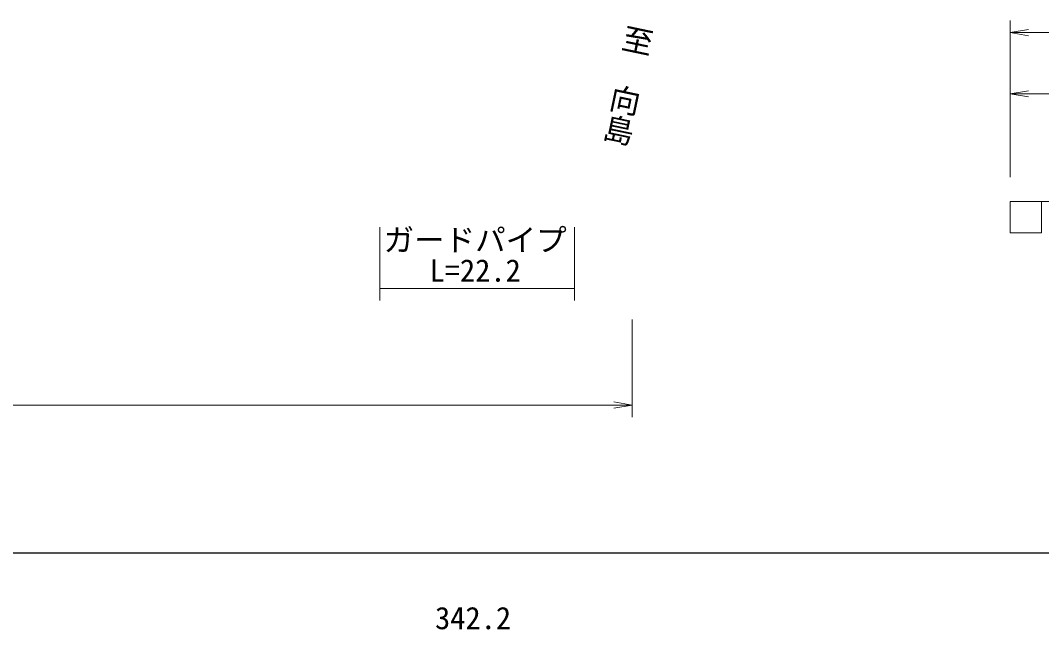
# Model space of a CAD drawing. Units: millimetres, scale not verified. Extents: x 40000 to 680000, y 20000 to 380000.
# Drawn here: x 373115 to 456778, y 198715 to 248637 of the extents above; entities that cross this region are included whole.
import ezdxf
from ezdxf.enums import TextEntityAlignment as Align

# ---------------------------------------------------------------- set-up
doc = ezdxf.new("R2010")
doc.units = ezdxf.units.MM
doc.header["$LTSCALE"] = 1000
doc.layers.add('M-BMK-HTXT', color=7, linetype='Continuous')
doc.layers.add('M-STR-HTXT', color=7, linetype='Continuous', lineweight=13)
doc.layers.add('M-TTL-BAND', color=7, linetype='Continuous', lineweight=25)
doc.styles.add('@ＭＳ ゴシック', font='')
doc.styles.add('ＭＳ ゴシック', font='')
doc.styles.get('@ＭＳ ゴシック').set_extended_font_data('@MS Gothic')
doc.styles.get('ＭＳ ゴシック').set_extended_font_data('MS Gothic')

# ---------------------------------------------------------------- blocks, each defined once
blk = doc.blocks.new('open_arrow')
at = {"color": 0, "linetype": 'Continuous', "lineweight": -2}
blk.add_lwpolyline([(7.5, 1.25), (0, 0), (7.5, -1.25)], dxfattribs=at)

msp = doc.modelspace()

# ---------------------------------------------------------------- linework, layer by layer
at = {"layer": 'M-STR-HTXT'}
for p, q in [((454195, 235802), (454195, 248637)), ((454195, 247637), (520493, 247637)), ((454195, 242622), (464367, 242622)), ((454195, 233802), (464367, 233802)), ((454195, 233802), (454195, 231238)), ((456773, 231238), (456773, 233802)), ((402568, 231680), (402568, 225680)), ((418513, 231680), (418513, 225680)), ((454195, 231238), (456773, 231238)), ((402568, 226680), (418513, 226680)), ((423226, 224119), (423226, 216119)), ((150982, 217119), (423226, 217119))]:
    msp.add_line(p, q, dxfattribs=at)
at = {"layer": 'M-TTL-BAND'}
msp.add_line((40000, 205000), (579000, 205000), dxfattribs=at)

# ---------------------------------------------------------------- block references
at = {"layer": 'M-STR-HTXT', "xscale": 200, "yscale": 200}
for p in [(454195, 247637), (454195, 242622)]:
    msp.add_blockref('open_arrow', p, dxfattribs=at)
at = {"layer": 'M-STR-HTXT', "xscale": 200, "yscale": 200, "rotation": 180}
msp.add_blockref('open_arrow', (423226, 217119), dxfattribs=at)

# ---------------------------------------------------------------- texts
at = {"layer": 'M-BMK-HTXT', "style": '@ＭＳ ゴシック'}
msp.add_text('至\u3000向島', height=1833, rotation=258.142, dxfattribs=at).set_placement((420428, 238743), align=Align.BOTTOM_RIGHT)
at = {"layer": 'M-STR-HTXT', "style": 'ＭＳ ゴシック'}
for s, p in [('ガードパイプ', (410371, 229180)), ('L=22.2', (410371, 226680))]:
    msp.add_text(s, height=1833, dxfattribs=at).set_placement(p, align=Align.BOTTOM_CENTER)
at = {"layer": 'M-TTL-BAND', "style": 'ＭＳ ゴシック'}
msp.add_text('342.2', height=1833, dxfattribs=at).set_placement((410200, 198195), align=Align.BOTTOM_CENTER)

doc.saveas('drawing.dxf')
